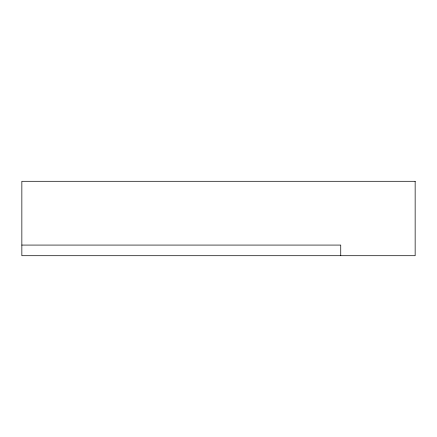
<?xml version="1.0" encoding="UTF-8"?>
<svg xmlns="http://www.w3.org/2000/svg" width="437" height="437" viewBox="0 0 437 437"><rect width="100%" height="100%" fill="white"/><g stroke="black" fill="none" stroke-linecap="round" stroke-linejoin="round"><path stroke-width="0.66" d="M21.85 245.075L340.74 245.075L340.74 255.705M415.15 181.295L21.85 181.295L21.85 255.705L415.15 255.705L415.15 181.295"/></g></svg>
